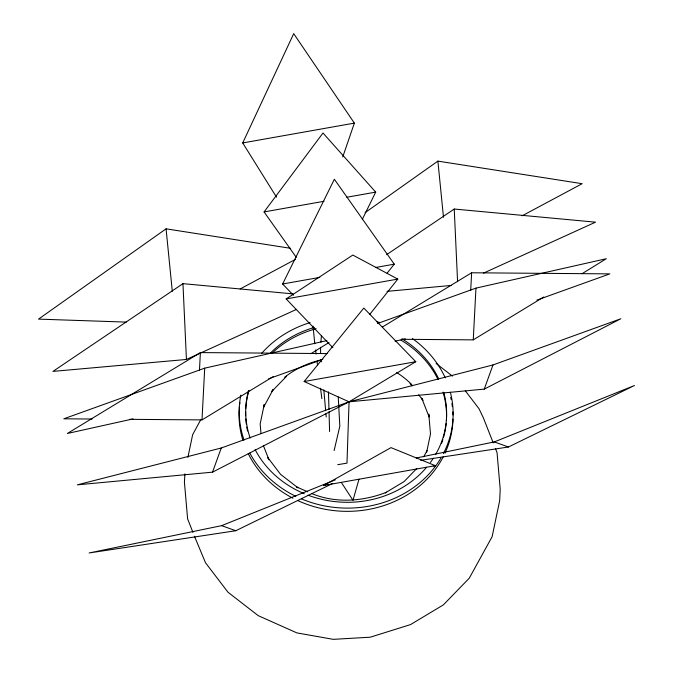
<?xml version="1.0" encoding="UTF-8"?>
<svg xmlns="http://www.w3.org/2000/svg" width="673" height="673" viewBox="0 0 673 673"><rect width="100%" height="100%" fill="white"/><g stroke="black" fill="none" stroke-linecap="round" stroke-linejoin="round"><path stroke-width="1.01" d="M349.068 401.815L212.533 472.152L77.345 484.846L221.257 447.999L349.068 401.815L492.981 364.959L620.792 318.783L484.257 389.12L349.068 401.815L304.154 381.524L363.815 308.066L415.788 361.712L349.068 401.815L346.974 463.133L337.728 464.681M199.469 370.175L200.386 352.585L327.07 353.586M129.763 419.329L202.001 419.902L204.71 368.156L326.91 340.597M470.705 290.374L471.63 272.775L609.822 273.877L536.903 300.091M402.059 339.293L473.254 339.865L475.962 288.12L606.306 258.718L582.095 273.675M184.907 473.842L184.419 482.179L187.599 518.841L192.932 532.377M320.55 347.285L320.6 353.502M320.928 342.128L321.383 335.945M187.902 457.337L192.646 434.699L200.554 420.061M426.623 452.349L430.493 433.908L428.777 414.097L429.021 416.04M334.119 450.599L339.831 426.144L338.241 397.02M358.97 479.252L352.989 500.3L341.766 483.096M342.759 156.927L354.36 123.117L293.706 33.65L242.717 142.937L276.527 197.172M212.533 472.152L221.257 447.999M484.257 389.12L492.981 364.959M362.267 219.457L375.711 192.116L322.99 133.018L264.077 211.928L296.288 257.355M293.403 295.245L282.626 283.989L334.355 179.254L394.269 264.169L387.11 273.188M423.696 456.79L427.077 450.523M369.814 314.333L397.793 279.093L352.812 255.067L286.151 298.913L332.832 347.68M286.589 376.224L271.741 391.518L273.246 389.389L263.572 407.3L264.245 404.448L260.165 423.914L260.973 433.303M416.789 468.484L404.061 481.599L385.234 492.897L386.571 492.232C362.789 501.578 335.204 503.53 311.38 493.41M290.618 248.32L166.071 228.828L38.521 319.12L126.297 322.106M365.128 212.626L437.887 161.116L582.162 183.695L522.139 215.806M292.848 293.865L182.955 283.653L52.965 371.395L186.438 359.458L296.49 309.403M386.647 254.663L454.241 209.034L595.529 222.166L483.567 273.095M310.842 353.72L329.004 342.498M200.386 352.585L67.342 433.488L133.077 418.9M202.001 419.902L273.373 376.501M382.331 327.078L471.63 272.775M473.254 339.865L543.734 297.003M323.671 485.485L390.996 447.629L435.313 465.674L323.671 485.485L327.482 483.862M240.16 288.953L295.565 259.307M335.297 479.866L221.644 525.655L89.156 552.962L235.777 530.728L332.664 483.458M420.675 460.307L508.435 446.998L634.479 385.503L494.302 441.917L416.251 458.01M204.71 368.156L63.8 418.808L92.066 419.027M377.427 323.536L475.962 288.12M268.62 378.823L322.813 359.348M395.093 341.177L405.339 338.864M242.717 142.937L354.36 123.117M264.077 211.928L324.024 201.286M346.772 197.248L375.711 192.116M282.626 283.989L319.843 277.385M375.66 267.475L394.269 264.169M286.151 298.913L397.793 279.093M304.154 381.524L415.788 361.712M387.017 291.359L451.482 285.419M433.21 465.775L435.313 465.674M494.302 441.917L508.435 446.998M221.644 525.655L235.777 530.728M307.696 491.803L296.625 486.958L297.92 487.782L280.582 474.356L267.677 457.43L268.535 458.961M436.138 363.479L452.458 376.114M465.279 390.735L479.016 408.747L483.332 417.773L493.225 442.893M410.067 383.467L411.91 385.881M418.673 394.748L422.972 400.393L421.693 398.096L429.147 417.016M495.513 448.689L497.036 452.55L500.207 489.195L499.686 500.67L492.123 536.701L469.258 578.2L443.364 604.884L410.522 624.594L370.251 637.196L333.303 639.35L296.877 632.898L258.239 615.66L228.004 592.248L205.492 562.729L194.455 536.238M263.37 445.534L268.956 459.726M314.771 343.752L313.071 326.136M315.578 349.96L316.108 354.099M317.042 361.351L317.58 365.489M320.525 388.254L321.854 398.609M437.887 161.116L443.49 217.312M166.071 228.828L172.296 291.266M321.156 359.744L321.341 361.822M323.822 389.919L325.665 410.732M325.942 413.853L326.22 416.974M454.241 209.034L457.581 281.726M182.955 283.653L186.438 359.458M328.483 391.888L328.971 409.605M329.03 411.691L329.585 431.494M284.687 377.233A90.098 80.28 3 0 1 321.299 359.87M396.666 372.489A90.098 80.28 3 0 1 411.884 384.687M446.157 423.468A100.496 89.543 3 0 1 443.482 437.543M442.893 439.511A100.496 89.543 3 0 1 441.589 443.372M247.555 431.014A100.496 89.543 3 0 1 246.764 427.01M246.31 423.965A100.496 89.543 3 0 1 245.796 418.858M245.645 415.788A100.496 89.543 3 0 1 245.637 411.708M245.763 408.671A100.496 89.543 3 0 1 248.96 390.584M272.708 352.585A100.496 89.543 3 0 1 316.175 328.727M400.906 340.101A100.496 89.543 3 0 1 438.081 379.572M443.044 392.166A100.496 89.543 3 0 1 446.401 420.44M443.709 392.325A100.496 89.543 3 0 1 435.515 454.662M433.328 458.229A100.496 89.543 3 0 1 430.358 462.528M426.606 467.264A100.496 89.543 3 0 1 308.116 495.219M304.246 493.679A100.496 89.543 3 0 1 255.109 449.589M250.171 438.089A100.496 89.543 3 0 1 248.497 390.744M270.588 352.93A100.496 89.543 3 0 1 314.257 327.473M401.907 338.822A100.496 89.543 3 0 1 438.628 378.697M450.355 392.224A106.999 95.339 3 0 1 443.381 453.594M440.899 458.069A106.999 95.339 3 0 1 301.411 498.878M295.809 496.338A106.999 95.339 3 0 1 249.818 453.114M244.047 440.024A106.999 95.339 3 0 1 240.808 395.135M261.721 353.3A106.999 95.339 3 0 1 310.102 322.569M376.409 321.593A106.999 95.339 3 0 1 379.362 322.434M412.406 338.569A106.999 95.339 3 0 1 445.257 377.864M452.954 419.144A106.999 95.339 3 0 1 445.004 453.165M443.213 456.824A106.999 95.339 3 0 1 297.491 500.443M292.915 498.197A106.999 95.339 3 0 1 248.236 453.627M242.928 440.369A106.999 95.339 3 0 1 239.184 409.714M239.251 408.679A106.999 95.339 3 0 1 239.428 406.627M239.655 404.557A106.999 95.339 3 0 1 239.933 402.496M450.666 397.398A106.999 95.339 3 0 1 451.12 399.426M451.886 403.522A106.999 95.339 3 0 1 452.332 406.635M452.811 411.851A106.999 95.339 3 0 1 452.946 414.989"/></g></svg>
